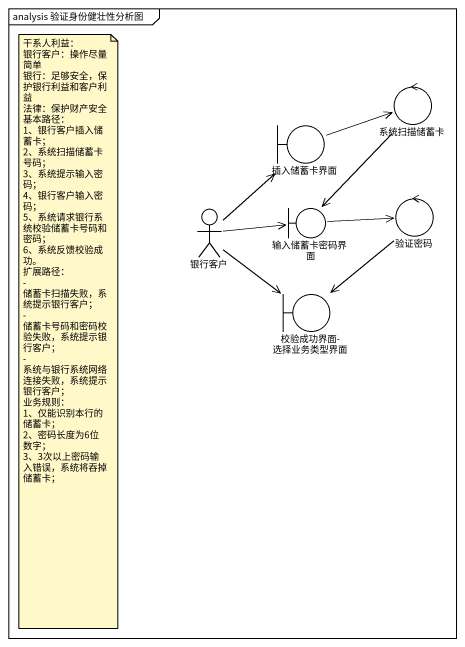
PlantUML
@startuml
mainframe analysis 验证身份健壮性分析图
control 系统扫描储蓄卡
boundary 插入储蓄卡界面
actor 银行客户
boundary 输入储蓄卡密码界面
control 验证密码
boundary "校验成功界面-选择业务类型界面" as 校验成功界面_选择业务类型界面
系统扫描储蓄卡 --> 输入储蓄卡密码界面
插入储蓄卡界面 -right-> 系统扫描储蓄卡
银行客户 -up-> 插入储蓄卡界面
银行客户 -right-> 输入储蓄卡密码界面
银行客户 --> 校验成功界面_选择业务类型界面
输入储蓄卡密码界面 -right-> 验证密码
验证密码 --> 校验成功界面_选择业务类型界面
note as N1
  干系人利益：
  银行客户：操作尽量简单
  银行：足够安全，保护银行利益和客户利益
  法律：保护财产安全
  基本路径：
  1、银行客户插入储蓄卡；
  2、系统扫描储蓄卡号码；
  3、系统提示输入密码；
  4、银行客户输入密码；
  5、系统请求银行系统校验储蓄卡号码和密码；
  6、系统反馈校验成功。
  扩展路径：
  - 储蓄卡扫描失败，系统提示银行客户；
  - 储蓄卡号码和密码校验失败，系统提示银行客户；
  - 系统与银行系统网络连接失败，系统提示银行客户；
  业务规则：
  1、仅能识别本行的储蓄卡；
  2、密码长度为6位数字；
  3、3次以上密码输入错误，系统将吞掉储蓄卡；
end note
@enduml
